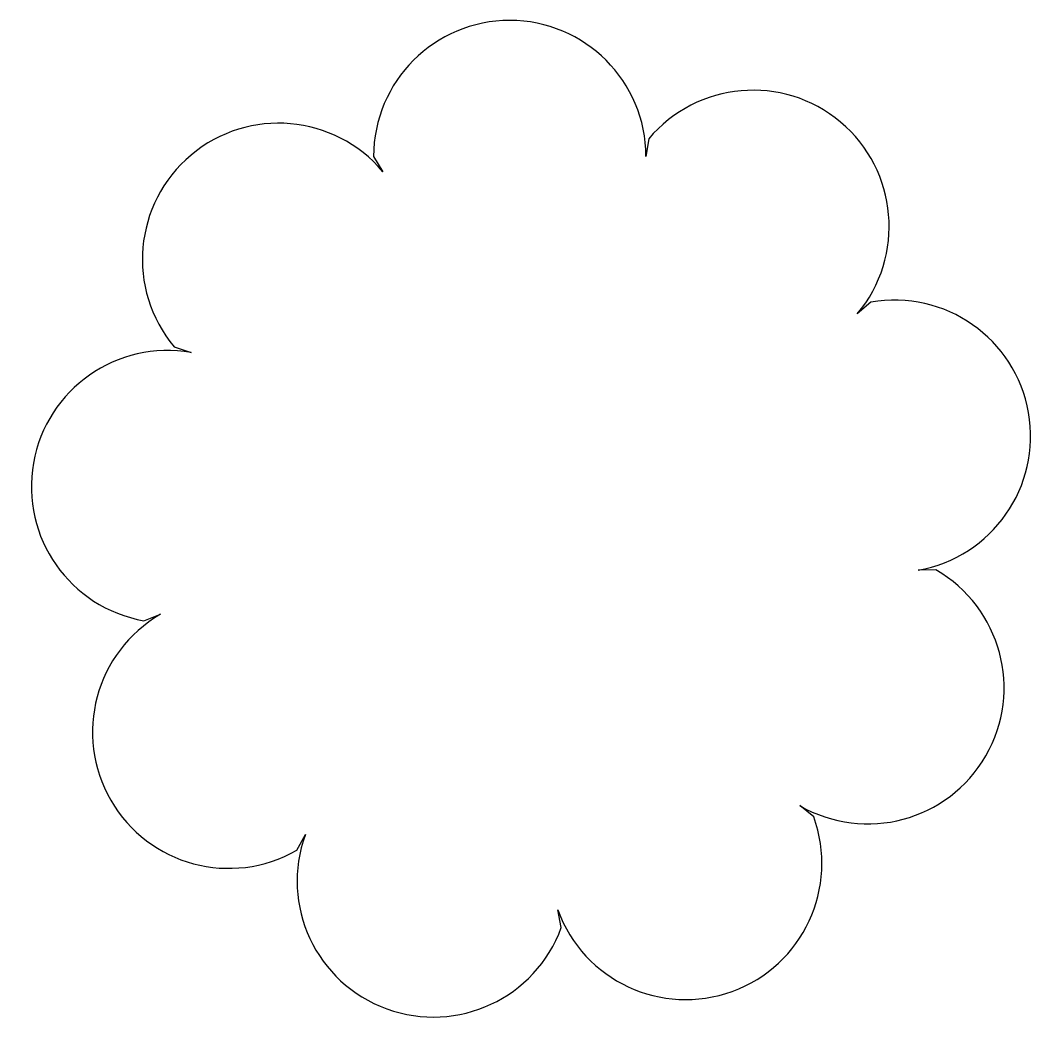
# Model space of a CAD drawing. Header units: centimetres. Extents: x -9.8 to 9.8, y -9.9 to 9.5.
import ezdxf

# ---------------------------------------------------------------- set-up
doc = ezdxf.new("R2010")
doc.units = ezdxf.units.CM
doc.header["$MEASUREMENT"] = 0
doc.layers.add('Camada 1', color=7, linetype='Continuous')

msp = doc.modelspace()

# ---------------------------------------------------------------- linework, layer by layer
at = {"layer": 'Camada 1'}
msp.add_open_spline([(2.2484, 7.25981), (3.17174, 8.36048), (4.81351, 8.50452), (5.9142, 7.58115), (5.9142, 7.58115), (7.01487, 6.65778), (7.15798, 5.01601), (6.23368, 3.91537), (6.23368, 3.91537), (6.23368, 3.91537), (6.49223, 4.14066), (6.49223, 4.14066), (6.49223, 4.14066), (7.9068, 4.38998), (9.25676, 3.44444), (9.50605, 2.02981), (9.50605, 2.02981), (9.75539, 0.61522), (8.80985, -0.73384), (7.39523, -0.98406), (7.39523, -0.98406), (7.39523, -0.98406), (7.73691, -0.97668), (7.73691, -0.97668), (7.73691, -0.97668), (8.98162, -1.69505), (9.40818, -3.28602), (8.68983, -4.52982), (8.68983, -4.52982), (7.97143, -5.7745), (6.37957, -6.20111), (5.13489, -5.48277), (5.13489, -5.48277), (5.13489, -5.48277), (5.40172, -5.69695), (5.40172, -5.69695), (5.40172, -5.69695), (5.89292, -7.04693), (5.19672, -8.54003), (3.84674, -9.03128), (3.84674, -9.03128), (2.49681, -9.52341), (1.00371, -8.82718), (0.51243, -7.47632), (0.51243, -7.47632), (0.51243, -7.47632), (0.57892, -7.81147), (0.57892, -7.81147), (0.57892, -7.81147), (0.08772, -9.16143), (-1.4063, -9.85768), (-2.75629, -9.36643), (-2.75629, -9.36643), (-4.10625, -8.87523), (-4.80245, -7.38213), (-4.31125, -6.03212), (-4.31125, -6.03212), (-4.31125, -6.03212), (-4.47561, -6.33221), (-4.47561, -6.33221), (-4.47561, -6.33221), (-5.72029, -7.05061), (-7.31036, -6.62399), (-8.02965, -5.37931), (-8.02965, -5.37931), (-8.74802, -4.1346), (-8.32143, -2.54456), (-7.07765, -1.82619), (-7.07765, -1.82619), (-7.07765, -1.82619), (-7.39531, -1.94901), (-7.39531, -1.94901), (-7.39531, -1.94901), (-8.81083, -1.69967), (-9.75542, -0.35066), (-9.5061, 1.06489), (-9.5061, 1.06489), (-9.25678, 2.47951), (-7.90683, 3.4241), (-6.49223, 3.17481), (-6.49223, 3.17481), (-6.49223, 3.17481), (-6.81539, 3.28562), (-6.81539, 3.28562), (-6.81539, 3.28562), (-7.73971, 4.38626), (-7.59565, 6.0271), (-6.49498, 6.95047), (-6.49498, 6.95047), (-5.39434, 7.87477), (-3.7535, 7.7307), (-2.83013, 6.63006), (-2.83013, 6.63006), (-2.83013, 6.63006), (-3.00743, 6.92184), (-3.00743, 6.92184), (-3.00743, 6.92184), (-3.00741, 8.35862), (-1.84211, 9.5239), (-0.40534, 9.5239), (-0.40534, 9.5239), (1.0314, 9.5239), (2.19668, 8.35862), (2.19668, 6.92186), (2.19668, 6.92186), (2.19668, 6.92186), (2.2484, 7.25981), (2.2484, 7.25981)], degree=3, knots=[0, 0, 0, 0, 0.03571429, 0.03571429, 0.03571429, 0.03571429, 0.07142857, 0.07142857, 0.07142857, 0.07142857, 0.10714286, 0.10714286, 0.10714286, 0.10714286, 0.14285714, 0.14285714, 0.14285714, 0.14285714, 0.17857143, 0.17857143, 0.17857143, 0.17857143, 0.21428571, 0.21428571, 0.21428571, 0.21428571, 0.25, 0.25, 0.25, 0.25, 0.28571429, 0.28571429, 0.28571429, 0.28571429, 0.32142857, 0.32142857, 0.32142857, 0.32142857, 0.35714286, 0.35714286, 0.35714286, 0.35714286, 0.39285714, 0.39285714, 0.39285714, 0.39285714, 0.42857143, 0.42857143, 0.42857143, 0.42857143, 0.46428571, 0.46428571, 0.46428571, 0.46428571, 0.5, 0.5, 0.5, 0.5, 0.53571429, 0.53571429, 0.53571429, 0.53571429, 0.57142857, 0.57142857, 0.57142857, 0.57142857, 0.60714286, 0.60714286, 0.60714286, 0.60714286, 0.64285714, 0.64285714, 0.64285714, 0.64285714, 0.67857143, 0.67857143, 0.67857143, 0.67857143, 0.71428571, 0.71428571, 0.71428571, 0.71428571, 0.75, 0.75, 0.75, 0.75, 0.78571429, 0.78571429, 0.78571429, 0.78571429, 0.82142857, 0.82142857, 0.82142857, 0.82142857, 0.85714286, 0.85714286, 0.85714286, 0.85714286, 0.89285714, 0.89285714, 0.89285714, 0.89285714, 0.92857143, 0.92857143, 0.92857143, 0.92857143, 1, 1, 1, 1], dxfattribs=at)

doc.saveas('drawing.dxf')
